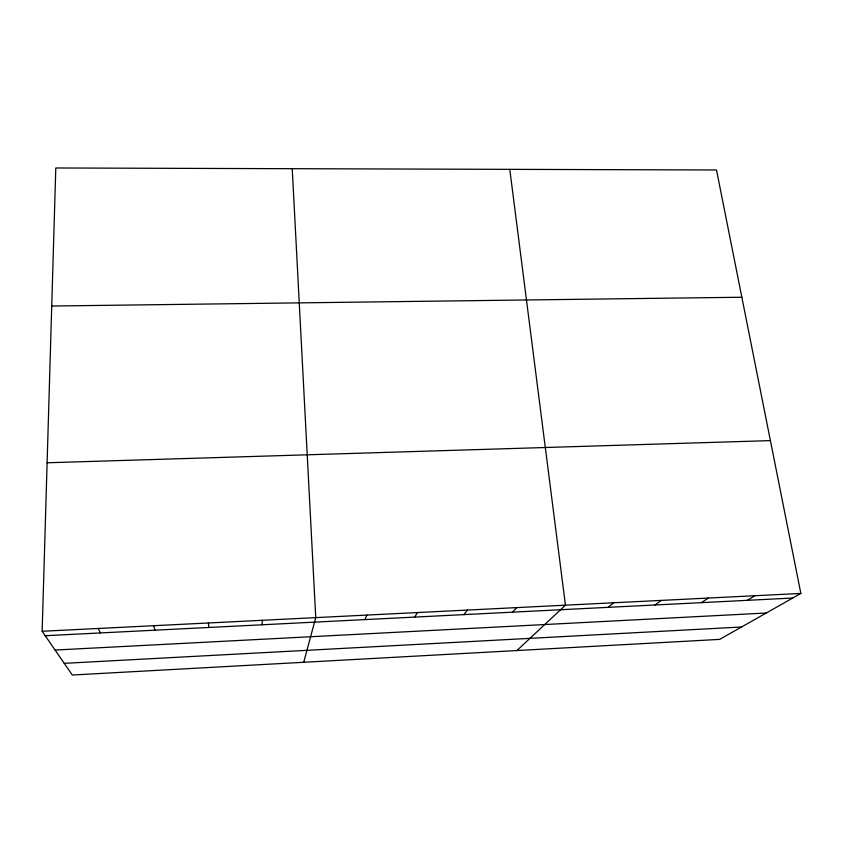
<?xml version="1.0" encoding="UTF-8"?>
<svg xmlns="http://www.w3.org/2000/svg" width="843" height="843" viewBox="0 0 843 843"><rect width="100%" height="100%" fill="white"/><g stroke="black" fill="none" stroke-linecap="round" stroke-linejoin="round"><path stroke-width="1.26" d="M42.15 631.27L55.796 167.978L716.497 169.98L800.85 593.44L719.669 639.384L72.298 675.022L42.15 631.27L800.85 593.44M262.004 624.789L262.405 620.29M303.733 662.282L315.746 617.624L292.226 168.695M364.903 619.605L366.895 615.074M414.682 617.097L417.422 612.555M463.882 614.621L467.349 610.069M512.502 612.166L516.685 607.613M516.917 650.543L565.442 605.179L509.783 169.359M608.056 607.35L613.62 602.777M655.011 604.989L661.249 600.406M701.429 602.65L708.32 598.056M747.33 600.332L754.854 595.738M64.247 663.346L741.555 627.002M55.09 650.048L766.287 613.009M45.206 635.717L792.705 598.045M47.113 462.775L770.407 440.615M51.729 306.03L741.851 297.231M98.273 628.478L100.433 632.935M153.679 625.706L154.964 630.185M208.39 622.977L208.822 627.466"/></g></svg>
